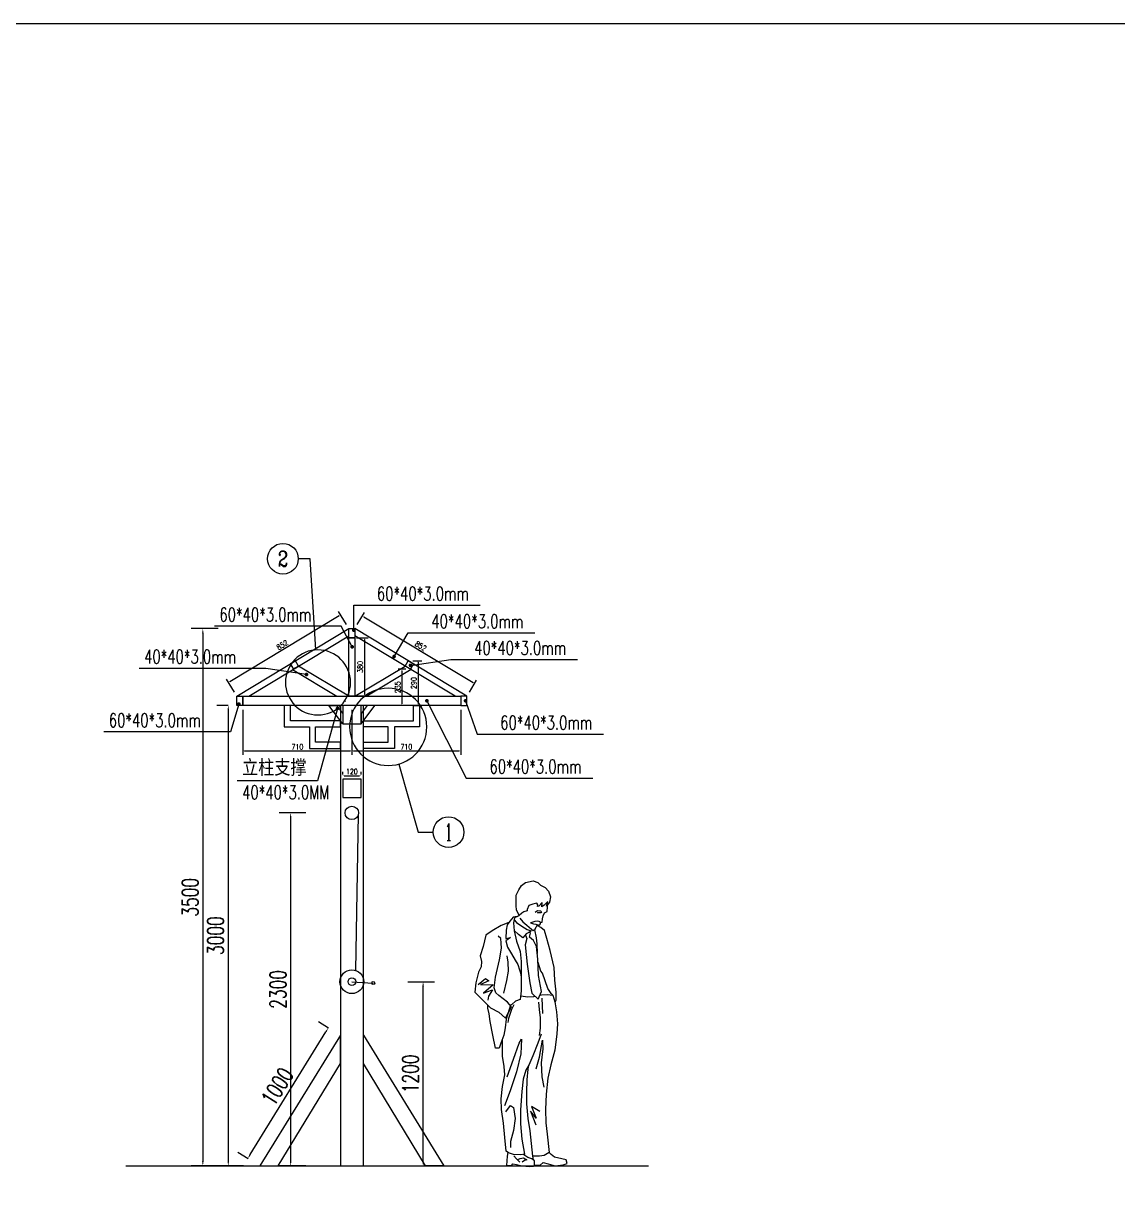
# Model space of a CAD drawing. Header units: millimetres. Extents: x -1471591 to 944464, y -468930 to 547002.
# Drawn here: x -767812 to -760683, y 135388 to 143079 of the extents above; entities that cross this region are included whole.
import ezdxf
from ezdxf.enums import TextEntityAlignment as Align

# ---------------------------------------------------------------- set-up
doc = ezdxf.new("R2010")
doc.units = ezdxf.units.MM
doc.header["$LTSCALE"] = 10
doc.header["$PDMODE"] = 35
for name, color, linetype in [('0 PAVE-HATCH-15', 15, 'Continuous'), ('DIM_IDEN', 3, 'Continuous'), ('DIM_LEAD', 3, 'Continuous'), ('PUB_TEXT', 7, 'Continuous'), ('W-STEEL_FRAME钢架', 3, 'Continuous'), ('W-WOOD_FLOOR木地板', 30, 'Continuous')]:
    doc.layers.add(name, color=color, linetype=linetype)
doc.styles.add('_TCH_DIM', font='SIMPLEX.shx', dxfattribs={"bigfont": 'hztxt.shx'})
doc.styles.add('_TCH_LABEL', font='COMPLEX', dxfattribs={"bigfont": 'GBCBIG'})
doc.styles.add('STANDARD_T3', font='simplex.shx', dxfattribs={"width": 0.7, "bigfont": 'hztxt.shx'})
doc.dimstyles.new('W&&10', dxfattribs={"dimtxt": 35, "dimasz": 10, "dimexe": 25, "dimexo": 30, "dimgap": 10, "dimtad": 1, "dimdec": 0, "dimzin": 0, "dimdsep": 46, "dimtxsty": 'STANDARD_T3', "dimcen": 0.09, "dimclrd": 1, "dimclre": 1, "dimclrt": 7, "dimazin": 2, "dimtfac": 1, "dimtdec": 0, "dimtix": 1, "dimtmove": 1, "dimatfit": 3, "dimfxl": 0, "dimtolj": 1, "dimtzin": 0, "dimarcsym": 0})
doc.dimstyles.new('W&&30', dxfattribs={"dimtxt": 105, "dimasz": 30, "dimexe": 75, "dimexo": 90, "dimgap": 30, "dimtad": 1, "dimdec": 0, "dimzin": 0, "dimdsep": 46, "dimtxsty": 'STANDARD_T3', "dimcen": 0.09, "dimclrd": 1, "dimclre": 1, "dimclrt": 7, "dimazin": 2, "dimtfac": 1, "dimtdec": 0, "dimtix": 1, "dimtmove": 2, "dimatfit": 3, "dimfxl": 0, "dimtolj": 1, "dimtzin": 0, "dimarcsym": 0})

# ---------------------------------------------------------------- blocks, each defined once
blk = doc.blocks.new('*D2061')
at = {"color": 1, "lineweight": -2, "transparency": 16777216}
for p, q in [((-766382.1, 138608.5), (-766382.1, 138316.5)), ((-765672.1, 138608.5), (-765672.1, 138316.5)), ((-766372.1, 138341.5), (-765682.1, 138341.5))]:
    blk.add_line(p, q, dxfattribs=at)
at = {"color": 1, "transparency": 16777216}
for points in [[(-766372.1, 138343.1), (-766372.1, 138339.8), (-766382.1, 138341.5)], [(-765682.1, 138343.1), (-765682.1, 138339.8), (-765672.1, 138341.5)]]:
    blk.add_solid(points, dxfattribs=at)
at = {"layer": 'Defpoints', "color": 0, "transparency": 16777216}
for p in [(-766382.1, 138638.5), (-765672.1, 138638.5), (-765672.1, 138341.5)]:
    blk.add_point(p, dxfattribs=at)
at = {"color": 7, "transparency": 16777216, "insert": (-766027.1, 138369), "char_height": 35, "attachment_point": 5, "style": 'STANDARD_T3'}
blk.add_mtext('\\A1;710', dxfattribs=at)
blk = doc.blocks.new('*D2062')
at = {"color": 1, "lineweight": -2, "transparency": 16777216}
for p, q in [((-765672.1, 138608.5), (-765672.1, 138316.5)), ((-764962.1, 138608.5), (-764962.1, 138316.5)), ((-765662.1, 138341.5), (-764972.1, 138341.5))]:
    blk.add_line(p, q, dxfattribs=at)
at = {"color": 1, "transparency": 16777216}
for points in [[(-765662.1, 138343.1), (-765662.1, 138339.8), (-765672.1, 138341.5)], [(-764972.1, 138343.1), (-764972.1, 138339.8), (-764962.1, 138341.5)]]:
    blk.add_solid(points, dxfattribs=at)
at = {"layer": 'Defpoints', "color": 0, "transparency": 16777216}
for p in [(-765672.1, 138638.5), (-764962.1, 138638.5), (-764962.1, 138341.5)]:
    blk.add_point(p, dxfattribs=at)
at = {"color": 7, "transparency": 16777216, "insert": (-765317.1, 138369), "char_height": 35, "attachment_point": 5, "style": 'STANDARD_T3'}
blk.add_mtext('\\A1;710', dxfattribs=at)
blk = doc.blocks.new('*D2086')
at = {"color": 1, "lineweight": -2, "transparency": 16777216}
for p, q in [((-765320.6, 138873.9), (-765370.6, 138873.9)), ((-765345.6, 138863.9), (-765345.6, 138648.5)), ((-765320.6, 138638.5), (-765370.6, 138638.5))]:
    blk.add_line(p, q, dxfattribs=at)
at = {"color": 1, "transparency": 16777216}
for points in [[(-765347.3, 138863.9), (-765344, 138863.9), (-765345.6, 138873.9)], [(-765347.3, 138648.5), (-765344, 138648.5), (-765345.6, 138638.5)]]:
    blk.add_solid(points, dxfattribs=at)
at = {"layer": 'Defpoints', "color": 0, "transparency": 16777216}
for p in [(-765290.6, 138873.9), (-765345.6, 138638.5), (-765290.6, 138638.5)]:
    blk.add_point(p, dxfattribs=at)
at = {"color": 7, "transparency": 16777216, "insert": (-765373.1, 138756.2), "char_height": 35, "attachment_point": 5, "rotation": 90, "style": 'STANDARD_T3'}
blk.add_mtext('\\A1;235', dxfattribs=at)
blk = doc.blocks.new('*D2063')
at = {"color": 1, "lineweight": -2, "transparency": 16777216}
for p, q in [((-765274.3, 138928.8), (-765216.1, 138928.8)), ((-765241.1, 138918.8), (-765241.1, 138648.5)), ((-765274.3, 138638.5), (-765216.1, 138638.5))]:
    blk.add_line(p, q, dxfattribs=at)
at = {"color": 1, "transparency": 16777216}
for points in [[(-765242.8, 138918.8), (-765239.5, 138918.8), (-765241.1, 138928.8)], [(-765242.8, 138648.5), (-765239.5, 138648.5), (-765241.1, 138638.5)]]:
    blk.add_solid(points, dxfattribs=at)
at = {"layer": 'Defpoints', "color": 0, "transparency": 16777216}
for p in [(-765304.3, 138928.8), (-765304.3, 138638.5), (-765241.1, 138638.5)]:
    blk.add_point(p, dxfattribs=at)
at = {"color": 7, "transparency": 16777216, "insert": (-765268.6, 138783.6), "char_height": 35, "attachment_point": 5, "rotation": 90, "style": 'STANDARD_T3'}
blk.add_mtext('\\A1;290', dxfattribs=at)
blk = doc.blocks.new('*D2058')
at = {"color": 1, "lineweight": -2, "transparency": 16777216}
for p, q in [((-766467.7, 138793.4), (-765754.8, 139223.1)), ((-765707.6, 139164.2), (-765759.1, 139249.6)), ((-766437.6, 138724.2), (-766489.1, 138809.6))]:
    blk.add_line(p, q, dxfattribs=at)
at = {"color": 1, "transparency": 16777216}
for points in [[(-765755.6, 139224.5), (-765753.9, 139221.6), (-765746.2, 139228.2)], [(-766468.5, 138794.8), (-766466.8, 138792), (-766476.2, 138788.2)]]:
    blk.add_solid(points, dxfattribs=at)
at = {"layer": 'Defpoints', "color": 0, "transparency": 16777216}
for p in [(-765746.2, 139228.2), (-765692.1, 139138.5), (-766422.1, 138698.5)]:
    blk.add_point(p, dxfattribs=at)
at = {"color": 7, "transparency": 16777216, "insert": (-766125.4, 139031.8), "char_height": 35, "attachment_point": 5, "rotation": 31.07904, "style": 'STANDARD_T3'}
blk.add_mtext('\\A1;852', dxfattribs=at)
blk = doc.blocks.new('*D2059')
at = {"layer": 'Defpoints', "color": 0, "transparency": 16777216}
for p in [(-765652.1, 139138.5), (-764872.3, 138781.2), (-764922.1, 138698.5)]:
    blk.add_point(p, dxfattribs=at)
at = {"layer": 'W-WOOD_FLOOR木地板', "color": 1, "lineweight": -2, "transparency": 16777216}
for p, q in [((-765636.6, 139164.2), (-765589.4, 139242.6)), ((-765593.7, 139216), (-764880.8, 138786.4)), ((-764906.6, 138724.2), (-764859.4, 138802.6))]:
    blk.add_line(p, q, dxfattribs=at)
at = {"layer": 'W-WOOD_FLOOR木地板', "color": 1, "transparency": 16777216}
for points in [[(-765592.8, 139217.5), (-765594.6, 139214.6), (-765602.3, 139221.2)], [(-764880, 138787.8), (-764881.7, 138784.9), (-764872.3, 138781.2)]]:
    blk.add_solid(points, dxfattribs=at)
at = {"layer": 'W-WOOD_FLOOR木地板', "color": 7, "transparency": 16777216, "insert": (-765223.1, 139024.7), "char_height": 35, "attachment_point": 5, "rotation": 328.92096, "style": 'STANDARD_T3'}
blk.add_mtext('\\A1;852', dxfattribs=at)
blk = doc.blocks.new('*D2071')
at = {"layer": 'Defpoints', "color": 0, "transparency": 16777216}
for p in [(-765672.1, 139078.5), (-765672.1, 138698.5), (-765590.6, 138698.5)]:
    blk.add_point(p, dxfattribs=at)
at = {"layer": 'W-WOOD_FLOOR木地板', "color": 1, "lineweight": -2, "transparency": 16777216}
for p, q in [((-765642.1, 139078.5), (-765565.6, 139078.5)), ((-765590.6, 139068.5), (-765590.6, 138708.5)), ((-765642.1, 138698.5), (-765565.6, 138698.5))]:
    blk.add_line(p, q, dxfattribs=at)
at = {"layer": 'W-WOOD_FLOOR木地板', "color": 1, "transparency": 16777216}
for points in [[(-765592.3, 139068.5), (-765589, 139068.5), (-765590.6, 139078.5)], [(-765592.3, 138708.5), (-765589, 138708.5), (-765590.6, 138698.5)]]:
    blk.add_solid(points, dxfattribs=at)
at = {"layer": 'W-WOOD_FLOOR木地板', "color": 7, "transparency": 16777216, "insert": (-765618.1, 138888.5), "char_height": 35, "attachment_point": 5, "rotation": 90, "style": 'STANDARD_T3'}
blk.add_mtext('\\A1;380', dxfattribs=at)
blk = doc.blocks.new('*D2073')
at = {"layer": 'Defpoints', "color": 0, "transparency": 16777216}
for p in [(-765732.1, 138158.5), (-765612.1, 138179.5), (-765612.1, 138158.5)]:
    blk.add_point(p, dxfattribs=at)
at = {"layer": 'W-WOOD_FLOOR木地板', "color": 1, "lineweight": -2, "transparency": 16777216}
for p, q in [((-765732.1, 138188.5), (-765732.1, 138204.5)), ((-765612.1, 138188.5), (-765612.1, 138204.5)), ((-765722.1, 138179.5), (-765622.1, 138179.5))]:
    blk.add_line(p, q, dxfattribs=at)
at = {"layer": 'W-WOOD_FLOOR木地板', "color": 1, "transparency": 16777216}
for points in [[(-765722.1, 138181.1), (-765722.1, 138177.8), (-765732.1, 138179.5)], [(-765622.1, 138181.1), (-765622.1, 138177.8), (-765612.1, 138179.5)]]:
    blk.add_solid(points, dxfattribs=at)
at = {"layer": 'W-WOOD_FLOOR木地板', "color": 7, "transparency": 16777216, "insert": (-765672.1, 138207), "char_height": 35, "attachment_point": 5, "style": 'STANDARD_T3'}
blk.add_mtext('\\A1;120', dxfattribs=at)
blk = doc.blocks.new('A$C3D7816C9')
at = {"layer": '0 PAVE-HATCH-15'}
for points in [[(409.1, 1691.6), (410.3, 1703.9), (404.7, 1713.2), (379.5, 1708.6), (353.6, 1698.7), (341.4, 1672.6), (342.8, 1663.9), (320.2, 1658.6), (306.5, 1649.2), (290.4, 1633.5), (284.7, 1642), (272.9, 1670.6), (271.1, 1696.1), (270.9, 1740.1), (269.8, 1765.4), (286.6, 1800.5), (303.9, 1830.1), (331.2, 1848.9), (380, 1859), (410.3, 1848.8), (429.4, 1831.3), (459.9, 1815.8), (481.3, 1792.1), (493.4, 1755.8), (487, 1719.6), (467, 1694.9), (475.5, 1724.4), (452.6, 1701.3), (437.3, 1690.1), (440.6, 1717.6), (417.1, 1693.7)], [(407.2, 1596.4), (391.5, 1594.9), (372.4, 1588.8), (364.5, 1586.7), (382.4, 1578.7), (399.3, 1576.7), (412.5, 1573.7), (421.4, 1571.6), (428, 1579.7), (428.6, 1590.3), (419.6, 1595.1)]]:
    blk.add_lwpolyline(points, close=True, dxfattribs=at)
for points in [[(428.5, 1588.6), (439.9, 1590.7), (442.5, 1611.2), (445.1, 1632.4), (454.1, 1651.1), (471.2, 1660.6), (474.2, 1689.9), (476.1, 1710.3)], [(276.6, 1626.8), (258.6, 1619), (253.8, 1585.4), (257.8, 1533.6), (272.3, 1465.7), (296.3, 1399.2), (303.4, 1333.5), (301.9, 1269.4), (302.9, 1206.9), (302.9, 1143.7), (297.6, 1103), (295.8, 1086.1), (266.4, 1076), (242.7, 1053.9), (233.2, 1049.2), (205.5, 958.4), (198.4, 901.9), (189.9, 854), (170.1, 803), (159.2, 769.1), (135.6, 769.1), (117.9, 854.4), (100.7, 943.3), (93.3, 992.9), (85.6, 1029.5), (84.8, 1048.8)], [(276.6, 1626.8), (249.7, 1622.1), (228.7, 1596.6), (210.4, 1573.7), (204.1, 1539.3), (203, 1483.8), (233.4, 1489.6), (202.6, 1469), (214.2, 1427.3), (239.7, 1383.5), (263.6, 1343.3), (281.4, 1314.2), (291.7, 1280.3), (297.8, 1260.4), (302.5, 1232.6)], [(276.6, 1626.8), (290.4, 1633.5)], [(294.6, 1617.1), (312.5, 1593.2), (339.8, 1570.6), (369, 1544.7), (380.7, 1535.5), (394.4, 1544.8), (400, 1560.1), (404.1, 1564.6), (409.3, 1574.5)], [(394.9, 1655.6), (409.4, 1666.8), (428.8, 1665.1), (435.2, 1656.6), (431.2, 1650.1), (410.1, 1651), (424, 1655.1), (422.4, 1651.5)], [(222.1, 1588.4), (172.9, 1568.6), (113.7, 1534.4), (71.9, 1506.2), (54.9, 1430.9), (35.7, 1370.3), (44.3, 1333.8), (42.3, 1298.5), (24.2, 1264.4), (7.1, 1195.1), (0, 1134), (67.2, 1066.6), (103.1, 1032), (156.1, 1003.7), (201.6, 966), (238.9, 1037.9), (214.7, 1070.3), (156.6, 1111.7), (137.5, 1130.2), (126.3, 1162.4), (134.8, 1232.3), (161.5, 1345.9), (174.9, 1420.3), (173.4, 1452.6), (169.6, 1483.3), (153.1, 1500.2)], [(256.6, 1605), (272.2, 1588.7), (306.7, 1564.9), (342.8, 1541.8), (368.5, 1533.2), (362.6, 1530.4), (334.3, 1513.3), (314.3, 1487.9), (286.2, 1510.3), (257.6, 1536.2)], [(389.4, 1541.4), (400.3, 1488.9), (403.9, 1448.6), (407.8, 1385.7)], [(523.9, 1066.8), (530.4, 1085), (531, 1134.2), (523.1, 1212.2), (517, 1295.3), (491.1, 1405.9), (469.1, 1484.1), (454.6, 1535.1), (431.9, 1555.2), (405.9, 1567.9)], [(330.3, 1506.1), (340, 1484.5), (328.5, 1443.5), (341, 1317.6), (358.7, 1194.5), (373.1, 1127.4), (412.5, 1088.7), (434.9, 1139.6), (416.3, 1243.5), (411.7, 1349.7), (402.9, 1431), (382.8, 1471.5), (357.3, 1492.3), (363.9, 1518.1), (354.3, 1525.4)], [(331, 1509.2), (330.3, 1506.1)], [(209.6, 1371.6), (216.7, 1329.7), (218.2, 1271.8), (206.1, 1209.8), (187.6, 1127.1)], [(509, 1114.7), (498.8, 1124.8), (477.2, 1158.3), (458.3, 1207.7), (441.3, 1257.9), (430.9, 1272.2), (412.6, 1328.7)], [(22.4, 1185.2), (70.2, 1222.4), (91.9, 1208.3), (37.5, 1184.9), (120.1, 1183.2), (56.8, 1127.7), (80, 1135.7), (115.5, 1150.3), (89.2, 1108.8), (85.1, 1081.5)], [(303.5, 1111.1), (343.3, 1104), (384.6, 1106.8), (392.5, 1108.4)], [(423.8, 1114.5), (435.1, 1116.8), (473.7, 1118.4), (509, 1114.7), (523.2, 1071.4), (533, 1006.8), (539.9, 929), (535.7, 863.8), (521.8, 756), (497.1, 660.8), (477, 574.5), (465, 470.3), (461.3, 369.2), (464.3, 283.2), (471.7, 210.5), (485.2, 90.5), (452.7, 69.7), (421.3, 65.8), (378.3, 65.7), (361.1, 232.1), (347.9, 310.6), (340.2, 406.1), (339.6, 482.4), (341.4, 563.4), (347.9, 633.2), (352.1, 659)], [(436.8, 1095), (442.1, 995.8)], [(255.9, 1051), (240.6, 1022.2), (221.1, 963.4), (216.2, 937.8)], [(415.1, 1069.5), (420.6, 1022.2), (425.8, 966.2), (426.9, 900.2), (421, 851.8)], [(433.9, 861.9), (410.8, 802.9), (379.3, 720.7), (352.1, 659), (332.4, 626.2), (314.9, 566.7), (307.8, 487.3), (297.9, 368.1), (297.7, 276), (306.2, 177.9), (324, 79.1), (299.6, 75.5), (252.1, 77), (220, 86.9), (205.4, 98.5), (196, 188), (186.7, 281.7), (174, 370.8), (172.8, 439.3), (181.6, 520.5), (195.9, 594.9), (192.5, 651), (180, 718.3), (180.5, 764), (181.3, 826.3)], [(210.4, 584), (251.9, 698.6), (288.8, 802.9), (304.3, 827.4), (300.7, 732.3), (273.1, 614.9), (230.3, 491), (193.1, 393.5)], [(401.5, 635.5), (421.1, 711.9), (440.9, 821.8), (443.4, 764.9), (433.3, 673.1), (437.9, 583.4), (451.5, 514.7)], [(203.6, 355.3), (233.5, 395.2), (253.3, 383), (264.4, 312.2), (253.8, 234.4), (234.1, 160.8), (233, 122.8)], [(425, 356.1), (370, 390.6), (401.5, 312.9), (363.4, 358.7), (398.8, 270.6)], [(215.1, 90.8), (210.4, 66.4), (206.2, 5.7), (241.2, 7.8), (249.4, 16.1), (272.2, 12), (306.8, 3), (359.6, 0), (383.4, 1.8), (389.2, 7.3), (389, 35.4), (371.6, 48.7), (347.1, 56.5), (327.2, 70.4), (317, 78.1)], [(389.2, 7.3), (426, 6.7), (445.1, 25.5), (477.9, 16.3), (523.4, 2.5), (576.6, 10.1), (602.9, 18.2), (596.5, 42.6), (567.9, 49.1), (519.2, 59.6), (498.1, 76.2), (484.2, 89.8)], [(254.2, 69), (272.6, 48.7), (294.7, 26.1)], [(281.6, 43.9), (297.1, 50.8), (318, 56), (340.7, 42.9), (325, 38.7), (309.7, 27.5)], [(377.6, 69.1), (381.4, 41.2)]]:
    blk.add_lwpolyline(points, dxfattribs=at)
blk = doc.blocks.new('*D2094')
at = {"layer": 'Defpoints', "color": 0, "transparency": 16777216}
for p in [(-765672.1, 139138.5), (-766643.4, 135638.5), (-765672.1, 135638.5)]:
    blk.add_point(p, dxfattribs=at)
at = {"layer": 'W-WOOD_FLOOR木地板', "color": 1, "lineweight": -2, "transparency": 16777216}
for p, q in [((-766543.4, 139138.5), (-766718.4, 139138.5)), ((-766643.4, 139108.5), (-766643.4, 135668.5)), ((-766543.4, 135638.5), (-766718.4, 135638.5))]:
    blk.add_line(p, q, dxfattribs=at)
at = {"layer": 'W-WOOD_FLOOR木地板', "color": 1, "transparency": 16777216}
for points in [[(-766648.4, 139108.5), (-766638.4, 139108.5), (-766643.4, 139138.5)], [(-766648.4, 135668.5), (-766638.4, 135668.5), (-766643.4, 135638.5)]]:
    blk.add_solid(points, dxfattribs=at)
at = {"layer": 'W-WOOD_FLOOR木地板', "color": 7, "transparency": 16777216, "insert": (-766725.9, 137388.5), "char_height": 105, "attachment_point": 5, "rotation": 90, "style": 'STANDARD_T3'}
blk.add_mtext('\\A1;3500', dxfattribs=at)
blk = doc.blocks.new('*D2095')
at = {"layer": 'Defpoints', "color": 0, "transparency": 16777216}
for p in [(-766422.1, 138638.5), (-766477.7, 135638.5), (-765747.1, 135638.5)]:
    blk.add_point(p, dxfattribs=at)
at = {"layer": 'W-WOOD_FLOOR木地板', "color": 1, "lineweight": -2, "transparency": 16777216}
for p, q in [((-766477.7, 138638.5), (-766552.7, 138638.5)), ((-766477.7, 138608.5), (-766477.7, 135668.5)), ((-766377.7, 135638.5), (-766552.7, 135638.5))]:
    blk.add_line(p, q, dxfattribs=at)
at = {"layer": 'W-WOOD_FLOOR木地板', "color": 1, "transparency": 16777216}
for points in [[(-766482.7, 138608.5), (-766472.7, 138608.5), (-766477.7, 138638.5)], [(-766482.7, 135668.5), (-766472.7, 135668.5), (-766477.7, 135638.5)]]:
    blk.add_solid(points, dxfattribs=at)
at = {"layer": 'W-WOOD_FLOOR木地板', "color": 7, "transparency": 16777216, "insert": (-766560.2, 137138.5), "char_height": 105, "attachment_point": 5, "rotation": 90, "style": 'STANDARD_T3'}
blk.add_mtext('\\A1;3000', dxfattribs=at)
blk = doc.blocks.new('*D2096')
at = {"layer": 'Defpoints', "color": 0, "transparency": 16777216}
for p in [(-765672.1, 137938.1), (-766071.1, 135638.5), (-765672.1, 135638.5)]:
    blk.add_point(p, dxfattribs=at)
at = {"layer": 'W-WOOD_FLOOR木地板', "color": 1, "lineweight": -2, "transparency": 16777216}
for p, q in [((-765971.1, 137938.1), (-766146.1, 137938.1)), ((-766071.1, 137908.1), (-766071.1, 135668.5)), ((-765971.1, 135638.5), (-766146.1, 135638.5))]:
    blk.add_line(p, q, dxfattribs=at)
at = {"layer": 'W-WOOD_FLOOR木地板', "color": 1, "transparency": 16777216}
for points in [[(-766076.1, 137908.1), (-766066.1, 137908.1), (-766071.1, 137938.1)], [(-766076.1, 135668.5), (-766066.1, 135668.5), (-766071.1, 135638.5)]]:
    blk.add_solid(points, dxfattribs=at)
at = {"layer": 'W-WOOD_FLOOR木地板', "color": 7, "transparency": 16777216, "insert": (-766153.6, 136788.3), "char_height": 105, "attachment_point": 5, "rotation": 90, "style": 'STANDARD_T3'}
blk.add_mtext('\\A1;2300', dxfattribs=at)
blk = doc.blocks.new('*D2097')
at = {"layer": 'Defpoints', "color": 0, "transparency": 16777216}
for p in [(-765672.1, 136838.7), (-765207.8, 136838.7), (-765672.1, 135638.5)]:
    blk.add_point(p, dxfattribs=at)
at = {"layer": 'W-WOOD_FLOOR木地板', "color": 1, "lineweight": -2, "transparency": 16777216}
for p, q in [((-765307.8, 136838.7), (-765132.8, 136838.7)), ((-765207.8, 135668.5), (-765207.8, 136808.7)), ((-765307.8, 135638.5), (-765132.8, 135638.5))]:
    blk.add_line(p, q, dxfattribs=at)
at = {"layer": 'W-WOOD_FLOOR木地板', "color": 1, "transparency": 16777216}
for points in [[(-765212.8, 136808.7), (-765202.8, 136808.7), (-765207.8, 136838.7)], [(-765212.8, 135668.5), (-765202.8, 135668.5), (-765207.8, 135638.5)]]:
    blk.add_solid(points, dxfattribs=at)
at = {"layer": 'W-WOOD_FLOOR木地板', "color": 7, "transparency": 16777216, "insert": (-765290.3, 136238.6), "char_height": 105, "attachment_point": 5, "rotation": 90, "style": 'STANDARD_T3'}
blk.add_mtext('\\A1;1200', dxfattribs=at)
blk = doc.blocks.new('*D2104')
at = {"layer": 'Defpoints', "color": 0, "transparency": 16777216}
for p in [(-765825.5, 136538.2), (-765747.1, 136489.8), (-766272.1, 135638.5)]:
    blk.add_point(p, dxfattribs=at)
at = {"layer": 'W-WOOD_FLOOR木地板', "color": 1, "lineweight": -2, "transparency": 16777216}
for p, q in [((-766334.8, 135712.4), (-765841.3, 136512.6)), ((-765823.7, 136537), (-765889.4, 136577.5)), ((-766348.7, 135685.7), (-766414.4, 135726.2))]:
    blk.add_line(p, q, dxfattribs=at)
at = {"layer": 'W-WOOD_FLOOR木地板', "color": 1, "transparency": 16777216}
for points in [[(-765845.5, 136515.2), (-765837, 136510), (-765825.5, 136538.2)], [(-766339, 135715), (-766330.5, 135709.7), (-766350.5, 135686.8)]]:
    blk.add_solid(points, dxfattribs=at)
at = {"layer": 'W-WOOD_FLOOR木地板', "color": 7, "transparency": 16777216, "insert": (-766158.2, 136155.8), "char_height": 105, "attachment_point": 5, "rotation": 58.33843, "style": 'STANDARD_T3'}
blk.add_mtext('\\A1;1000', dxfattribs=at)

msp = doc.modelspace()

# ---------------------------------------------------------------- linework, layer by layer
for p, q in [((-765647.2, 136912.2), (-765629, 137929.1)), ((-765672.1, 136838.7), (-765533.1, 136830)), ((-767145.9, 135638.5), (-763739.2, 135638.5))]:
    msp.add_line(p, q)
at = {"color": 2}
msp.add_lwpolyline([(-808791.4, 143079), (-751923.5, 143079), (-751923.5, 126365.4), (-808791.4, 126365.4)], close=True, dxfattribs=at)
for centre, radius in [((-765672.1, 137938.1), 44), ((-765672.1, 136838.7), 77.6), ((-765672.1, 136838.7), 25), ((-765533.1, 136830), 10)]:
    msp.add_circle(centre, radius)
at = {"layer": 'DIM_IDEN'}
for p, q in [((-765945, 139593.1), (-766021.3, 139593.1)), ((-765906.6, 138999.6), (-765945, 139593.1)), ((-765366, 138256.5), (-765239.2, 137812.9)), ((-765239.2, 137812.9), (-765142, 137812.9))]:
    msp.add_line(p, q, dxfattribs=at)
for points in [[(-765680.9, 138787.9, 1), (-766105, 138787.9, 1)], [(-765183.5, 138498.5, 1), (-765686.8, 138498.5, 1)]]:
    msp.add_lwpolyline(points, format="xyb", close=True, dxfattribs=at)
for centre in [(-766121.3, 139593.1), (-765042, 137812.9)]:
    msp.add_circle(centre, 100, dxfattribs=at)
at = {"layer": 'DIM_LEAD'}
for p, q in [((-765660.1, 139128.5), (-765660.1, 139290.5)), ((-765660.1, 139290.5), (-764835.6, 139290.5)), ((-765742.4, 139153.9), (-766566.9, 139153.9)), ((-765670.1, 139019.5), (-765742.4, 139153.9)), ((-765397.3, 138956.2), (-765305, 139109.9)), ((-765305, 139109.9), (-764480.5, 139109.9)), ((-765289.9, 138899.1), (-765026.2, 138936.4)), ((-765026.2, 138936.4), (-764201.7, 138936.4)), ((-766233.2, 138879.4), (-767057.7, 138879.4)), ((-765968, 138839.7), (-766233.2, 138879.4)), ((-765183.3, 138668.5), (-764926.3, 138164)), ((-764931.1, 138668.5), (-764856.1, 138450.5)), ((-766408.6, 138647), (-766463.1, 138465.5)), ((-765765.6, 138618.5), (-765896.3, 138147.6)), ((-766463.1, 138465.5), (-767287.6, 138465.5)), ((-764856.1, 138450.5), (-764031.6, 138450.5)), ((-765896.3, 138147.6), (-766418.8, 138147.6)), ((-764926.3, 138164), (-764101.8, 138164))]:
    msp.add_line(p, q, dxfattribs=at)
at = {"layer": 'DIM_LEAD', "const_width": 12}
for points in [[(-765660.1, 139122.5, 1), (-765660.1, 139134.5, 1)], [(-765667.3, 139014.2, 1), (-765673, 139024.8, 1)], [(-765400.4, 138951, 1), (-765394.2, 138961.3, 1)], [(-765295.9, 138898.3, 1), (-765284, 138899.9, 1)], [(-765962, 138838.8, 1), (-765973.9, 138840.6, 1)], [(-765186, 138673.8, 1), (-765180.5, 138663.1, 1)], [(-764933.1, 138674.2, 1), (-764929.2, 138662.8, 1)], [(-766406.9, 138652.7, 1), (-766410.4, 138641.2, 1)], [(-765764, 138624.3, 1), (-765767.2, 138612.7, 1)]]:
    msp.add_lwpolyline(points, format="xyb", close=True, dxfattribs=at)
at = {"layer": 'W-STEEL_FRAME钢架'}
for p, q in [((-766422.1, 138698.5), (-765692.1, 139138.5)), ((-764922.1, 138698.5), (-765652.1, 139138.5)), ((-766344.6, 138698.5), (-765692.1, 139091.8)), ((-764999.6, 138698.5), (-765652.1, 139091.8))]:
    msp.add_line(p, q, dxfattribs=at)
for points in [[(-765692.1, 139138.5), (-765652.1, 139138.5), (-765652.1, 139078.5), (-765692.1, 139078.5)], [(-765692.1, 139078.5), (-765652.1, 139078.5), (-765652.1, 138698.5), (-765692.1, 138698.5)], [(-766074.3, 138908.2), (-766053.6, 138873.9), (-766019.3, 138894.5), (-766040, 138928.8)], [(-765270, 138908.2), (-765290.6, 138873.9), (-765324.9, 138894.5), (-765304.3, 138928.8)], [(-766058.1, 138871.2), (-765769.9, 138698.5), (-765692.1, 138698.5), (-766019.3, 138894.5)], [(-766422.1, 138698.5), (-766382.1, 138698.5), (-766382.1, 138638.5), (-766422.1, 138638.5)], [(-764962.1, 138638.5), (-766382.1, 138638.5), (-766382.1, 138698.5), (-764962.1, 138698.5)], [(-764922.1, 138698.5), (-764962.1, 138698.5), (-764962.1, 138638.5), (-764922.1, 138638.5)], [(-765772.3, 138638.5), (-765732.1, 138585.1), (-765732.1, 138518.5), (-765822.3, 138638.4)], [(-765747.1, 135638.5), (-765597.1, 135638.5), (-765597.1, 138638.5), (-765747.1, 138638.5)], [(-765732.1, 138518.5), (-765612.1, 138518.5), (-765612.1, 138638.5), (-765732.1, 138638.5)], [(-765572, 138638.5), (-765612.1, 138585.1), (-765612.1, 138518.5), (-765522, 138638.4)], [(-765732.1, 138038.5), (-765612.1, 138038.5), (-765612.1, 138158.5), (-765732.1, 138158.5)], [(-765747.1, 136489.8), (-766272.1, 135638.5), (-766152.9, 135638.5), (-765747.1, 136306.2)], [(-765597.1, 136489.8), (-765072.1, 135638.5), (-765191.4, 135638.5), (-765597.1, 136306.2)]]:
    msp.add_lwpolyline(points, close=True, dxfattribs=at)
for points in [[(-765286.1, 138871.2), (-765574.3, 138698.5), (-765652.1, 138698.5), (-765324.9, 138894.5)], [(-765718.3, 138667.6), (-765712.7, 138664.2)], [(-766113.1, 138638.5), (-766113.1, 138498.5), (-765949.1, 138498.5), (-765949.1, 138358.5), (-765747.1, 138358.5), (-765747.1, 138398.5), (-765909.1, 138398.5), (-765909.1, 138498.5), (-765747.1, 138498.5), (-765747.1, 138538.5), (-766073.1, 138538.5), (-766073.1, 138638.5)], [(-765231.1, 138638.5), (-765231.1, 138498.5), (-765395.1, 138498.5), (-765395.1, 138358.5), (-765597.1, 138358.5), (-765597.1, 138398.5), (-765435.1, 138398.5), (-765435.1, 138498.5), (-765597.1, 138498.5), (-765597.1, 138538.5), (-765271.1, 138538.5), (-765271.1, 138638.5)]]:
    msp.add_lwpolyline(points, dxfattribs=at)

# ---------------------------------------------------------------- block references
msp.add_blockref('A$C3D7816C9', (-764871.5, 135636))

# ---------------------------------------------------------------- texts
at = {"layer": 'PUB_TEXT', "color": 7, "style": '_TCH_LABEL'}
for s, height, p, p2 in [('2', 99.8, (-766154.6, 139543.2), (-766088, 139543.2)), ('1', 110.3, (-765065.6, 137757.7), (-765018.4, 137757.7))]:
    msp.add_text(s, height=height, dxfattribs=at).set_placement(p, p2, align=Align.FIT)
at = {"layer": 'PUB_TEXT', "color": 7, "style": '_TCH_DIM', "width": 0.705882}
for s, p in [('60*40*3.0mm', (-765509.1, 139322)), ('60*40*3.0mm', (-766535.4, 139185.4)), ('40*40*3.0mm', (-765154, 139141.4)), ('40*40*3.0mm', (-764875.2, 138967.9)), ('40*40*3.0mm', (-767026.2, 138910.9)), ('60*40*3.0mm', (-767256.1, 138497)), ('60*40*3.0mm', (-764705.1, 138482)), ('60*40*3.0mm', (-764775.3, 138195.5)), ('40*40*3.0MM', (-766387.3, 138026.9))]:
    msp.add_text(s, height=89.25, dxfattribs=at).set_placement(p)
at = {"layer": 'PUB_TEXT', "color": 7, "style": '_TCH_DIM'}
msp.add_text('立柱支撑', height=105, dxfattribs=at).set_placement((-766387.3, 138179.1))

# ---------------------------------------------------------------- dimensions: what is measured, and where the dimension line sits
dim = msp.add_aligned_dim(p1=(-766422.1, 138698.5), p2=(-765692.1, 139138.5), distance=104.8, dimstyle='W&&10')
dim.commit()
dim.dimension.update_dxf_attribs({"geometry": '*D2058', "text_midpoint": (-766125.4, 139031.8)})
for base, p1, p2, picture, middle in [((-765241.1, 138638.5), (-765304.3, 138928.8), (-765304.3, 138638.5), '*D2063', (-765268.6, 138783.6)), ((-765345.6, 138638.5), (-765290.6, 138873.9), (-765290.6, 138638.5), '*D2086', (-765373.1, 138756.2))]:
    dim = msp.add_linear_dim(base=base, p1=p1, p2=p2, angle=90, dimstyle='W&&10')
    dim.commit()
    dim.dimension.update_dxf_attribs({"geometry": picture, "text_midpoint": middle})
for base, p1, p2, picture, middle in [((-765672.1, 138341.5), (-766382.1, 138638.5), (-765672.1, 138638.5), '*D2061', (-766027.1, 138369)), ((-764962.1, 138341.5), (-765672.1, 138638.5), (-764962.1, 138638.5), '*D2062', (-765317.1, 138369))]:
    dim = msp.add_linear_dim(base=base, p1=p1, p2=p2, dimstyle='W&&10')
    dim.commit()
    dim.dimension.update_dxf_attribs({"geometry": picture, "text_midpoint": middle})
at = {"layer": 'W-WOOD_FLOOR木地板'}
for p1, p2, distance, dimstyle, picture, middle in [((-765652.1, 139138.5), (-764922.1, 138698.5), 96.6, 'W&&10', '*D2059', (-765223.1, 139024.7)), ((-765672.1, 139078.5), (-765672.1, 138698.5), 81.5, 'W&&10', '*D2071', (-765618.1, 138888.5)), ((-766272.1, 135638.5), (-765747.1, 136489.8), 92.1, 'W&&30', '*D2104', (-766158.2, 136155.8))]:
    dim = msp.add_aligned_dim(p1=p1, p2=p2, distance=distance, dimstyle=dimstyle, dxfattribs=at)
    dim.commit()
    dim.dimension.update_dxf_attribs({"geometry": picture, "text_midpoint": middle})
for base, p1, p2, picture, middle in [((-766643.4, 135638.5), (-765672.1, 139138.5), (-765672.1, 135638.5), '*D2094', (-766725.9, 137388.5)), ((-766477.7, 135638.5), (-766422.1, 138638.5), (-765747.1, 135638.5), '*D2095', (-766560.2, 137138.5)), ((-766071.1, 135638.5), (-765672.1, 137938.1), (-765672.1, 135638.5), '*D2096', (-766153.6, 136788.3)), ((-765207.8, 136838.7), (-765672.1, 135638.5), (-765672.1, 136838.7), '*D2097', (-765290.3, 136238.6))]:
    dim = msp.add_linear_dim(base=base, p1=p1, p2=p2, angle=90, dimstyle='W&&30', override={"dimfxlon": 1}, dxfattribs=at)
    dim.commit()
    dim.dimension.update_dxf_attribs({"geometry": picture, "text_midpoint": middle})
dim = msp.add_linear_dim(base=(-765612.1, 138179.5), p1=(-765732.1, 138158.5), p2=(-765612.1, 138158.5), dimstyle='W&&10', dxfattribs=at)
dim.commit()
dim.dimension.update_dxf_attribs({"geometry": '*D2073', "text_midpoint": (-765672.1, 138207)})

doc.saveas('drawing.dxf')
